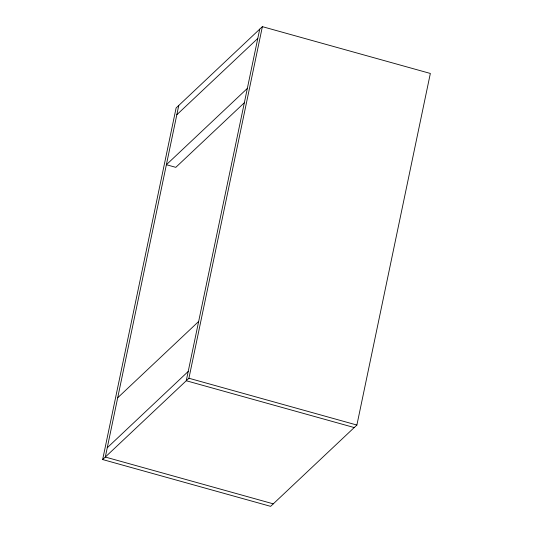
<?xml version="1.0" encoding="UTF-8"?>
<svg xmlns="http://www.w3.org/2000/svg" width="533" height="533" viewBox="0 0 533 533"><rect width="100%" height="100%" fill="white"/><g stroke="black" fill="none" stroke-linecap="round" stroke-linejoin="round"><path stroke-width="0.8" d="M102.656 459.546L176.11 107.959L262.376 26.65L430.344 73.454L356.89 425.041L270.624 506.35L102.656 459.546L188.922 378.243L262.376 26.65M178.768 105.447L105.314 457.041L273.282 503.845M259.718 29.155L186.264 380.749L354.232 427.553M176.829 114.742L257.772 38.449M247.332 88.425L166.389 164.717L175.803 167.342L244.667 102.436M117.7 397.771L198.649 321.479M107.26 447.747L188.209 371.454M188.922 378.243L356.89 425.041"/></g></svg>
